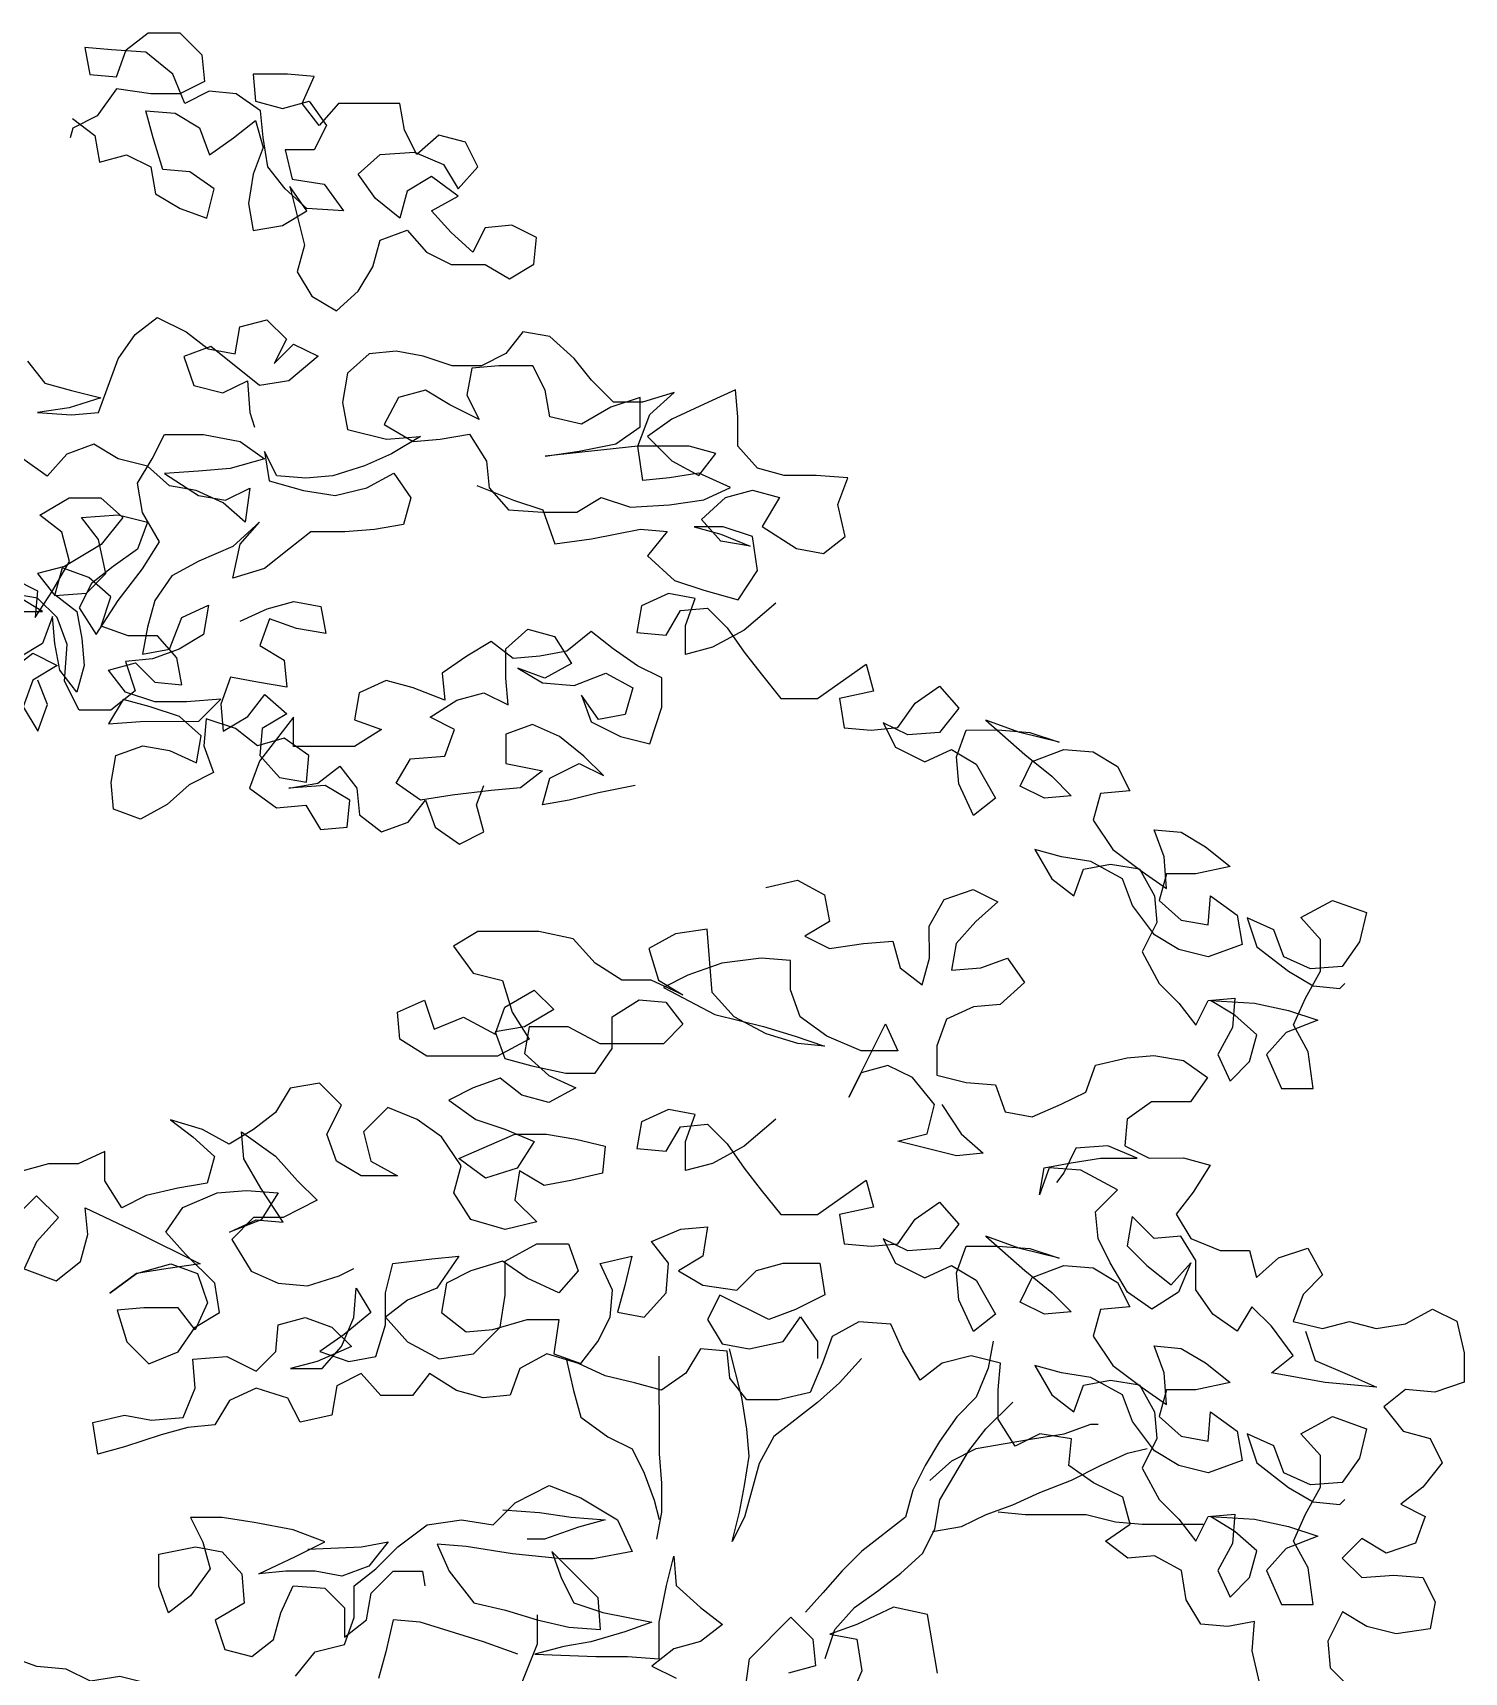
# Model space of a CAD drawing. Header units: millimetres. Extents: x 454 to 24074, y 929 to 15016.
# Drawn here: x 4535 to 5127, y 3246 to 3924 of the extents above; entities that cross this region are included whole.
import ezdxf

# ---------------------------------------------------------------- set-up
doc = ezdxf.new("R2010")
doc.units = ezdxf.units.MM
doc.layers.add('cadblocksdwg.com', color=255, linetype='Continuous')

# ---------------------------------------------------------------- blocks, each defined once
blk = doc.blocks.new('Trees side 016_cad-block.com')
at = {"color": 0}
for points in [[(-268, 5775.9), (-250.1, 5762.1), (-246.2, 5740.4), (-224.4, 5746.3), (-204.7, 5736.5), (-200.7, 5714.7), (-180.9, 5702.9), (-159.1, 5695), (-153.2, 5718.7), (-173, 5732.5), (-194.8, 5734.5), (-202.7, 5760.2), (-208.6, 5781.9), (-184.9, 5780), (-165.1, 5768.1), (-157.2, 5746.4), (-137.5, 5760.2), (-119.7, 5774.1), (-113.7, 5752.4), (-121.6, 5730.6), (-125.5, 5706.9), (-121.6, 5685.1), (-97.9, 5689.1), (-78.1, 5701), (-91.9, 5720.7), (-80, 5673.3), (-86, 5651.5), (-74.1, 5631.8), (-54.3, 5619.9), (-36.5, 5635.8), (-24.7, 5655.6), (-18.8, 5677.3), (3, 5685.2), (18.8, 5667.5), (38.6, 5657.6), (66.3, 5657.6), (86, 5645.8), (105.8, 5657.7), (107.8, 5679.4), (88, 5689.3), (66.2, 5687.3), (56.4, 5667.5), (38.6, 5683.3), (22.7, 5701.1), (44.5, 5713), (22.7, 5728.8), (3, 5716.9), (-3, 5695.1), (-22.7, 5710.9), (-36.6, 5730.7), (-18.8, 5746.5), (8.9, 5748.5), (32.6, 5738.6), (44.5, 5718.9), (60.3, 5736.7), (50.4, 5756.5), (28.6, 5762.4), (10.8, 5746.5), (0.9, 5766.3), (-3, 5788), (-52.5, 5788), (-68.3, 5770.2), (-82.1, 5788), (-72.3, 5809.7), (-94, 5811.7), (-121.7, 5811.7), (-119.7, 5789.9), (-97.9, 5784), (-76.2, 5789.9), (-62.3, 5770.2), (-72.2, 5750.4), (-95.9, 5750.4), (-90, 5726.7), (-64.3, 5722.7), (-48.4, 5701), (-78.1, 5703), (-95.9, 5718.8), (-109.8, 5736.5), (-113.7, 5760.3), (-115.7, 5782), (-135.5, 5795.8), (-157.3, 5797.8), (-177, 5787.9), (-186.9, 5811.6), (-208.7, 5829.4), (-236.4, 5831.3), (-258.1, 5833.3), (-254.1, 5811.5), (-232.4, 5809.6), (-224.5, 5831.3), (-206.7, 5845.2), (-181, 5845.2), (-163.2, 5827.4), (-161.2, 5805.7), (-181, 5795.8), (-204.7, 5795.8), (-232.4, 5799.7), (-248.2, 5777.9), (-267.9, 5768), (-269.9, 5760.1)], [(59.5, 5478.6), (89.1, 5466.7), (112.9, 5458.8), (122.8, 5431.2), (152.4, 5435.2), (192, 5443.1), (213.7, 5441.1), (197.9, 5421.4), (219.7, 5401.6), (243.4, 5393.7), (271.1, 5385.8), (286.9, 5409.6), (282.9, 5437.2), (259.2, 5445.1), (235.5, 5445.1), (257.2, 5439.2), (280.9, 5429.3), (257.2, 5433.3), (241.4, 5451), (261.1, 5468.9), (282.9, 5474.8), (304.6, 5468.9), (290.8, 5445.2), (318.5, 5427.4), (340.3, 5423.5), (358, 5437.3), (352.1, 5463), (360, 5484.8), (334.3, 5486.7), (308.6, 5486.7), (286.8, 5492.6), (271, 5510.4), (271, 5534.1), (269, 5555.9), (247.2, 5545.9), (217.6, 5532.1), (197.8, 5518.2), (217.6, 5498.5), (239.4, 5486.6), (253.2, 5504.4), (231.4, 5510.3), (189.9, 5510.3), (114.8, 5502.3), (142.5, 5506.3), (172.1, 5512.3), (191.9, 5526.1), (191.9, 5549.9), (168.1, 5541.9), (144.4, 5528.1), (118.7, 5534), (114.8, 5555.7), (104.9, 5575.5), (77.2, 5575.4), (55.4, 5573.5), (51.5, 5551.7), (61.4, 5531.9), (37.7, 5543.8), (17.9, 5555.6), (-3.9, 5549.7), (-15.7, 5527.9), (8, 5514.1), (29.8, 5516.1), (53.5, 5520.1), (67.4, 5498.3), (69.4, 5476.6), (85.2, 5458.8), (112.9, 5456.9), (140.5, 5456.9), (160.3, 5468.8), (184, 5460.9), (215.7, 5462.9), (243.3, 5466.9), (265.1, 5476.8), (239.4, 5488.6), (215.6, 5484.6), (193.9, 5482.6), (189.9, 5510.3), (199.8, 5536), (219.5, 5553.8), (193.8, 5545.9), (170.1, 5545.9), (152.3, 5563.7), (138.5, 5581.4), (118.7, 5599.2), (96.9, 5603.1), (83.1, 5585.3), (63.3, 5575.4), (39.6, 5575.4), (15.9, 5583.3), (-5.9, 5587.2), (-27.6, 5585.2), (-45.4, 5569.4), (-49.3, 5545.7), (-45.4, 5523.9), (-13.7, 5516.1), (14, 5518.1), (-9.7, 5504.2), (-31.5, 5494.3), (-57.2, 5486.4), (-78.9, 5484.4), (-102.6, 5486.3), (-112.6, 5506.1), (-108.6, 5482.4), (-80.9, 5474.5), (-55.2, 5470.5), (-29.5, 5476.5), (-7.8, 5488.4), (6.1, 5468.6), (0.2, 5446.9), (-23.5, 5442.9), (-47.3, 5440.9), (-74.9, 5440.9), (-92.7, 5427), (-112.5, 5411.2), (-138.2, 5403.3), (-132.3, 5430.9), (-116.5, 5448.7), (-138.2, 5429), (-165.8, 5417.1), (-187.6, 5405.2), (-201.4, 5385.4), (-207.3, 5363.6), (-211.3, 5341.9), (-189.5, 5345.9), (-179.6, 5371.6), (-157.9, 5381.5), (-161.8, 5357.8), (-181.6, 5345.9), (-203.3, 5338), (-225.1, 5336), (-217.2, 5312.2), (-236.9, 5296.4), (-262.6, 5296.4), (-274.5, 5320.1), (-272.5, 5349.8), (-280.5, 5371.5), (-296.3, 5387.3), (-320, 5391.2)], [(-316.1, 5403.1), (-296.3, 5393.2), (-298.3, 5371.5), (-284.4, 5393.2), (-270.6, 5417), (-276.6, 5440.7), (-294.4, 5454.5), (-270.7, 5468.4), (-245, 5468.4), (-227.2, 5452.6), (-244.9, 5430.8), (-274.6, 5413), (-296.3, 5407.1), (-282.5, 5389.3), (-256.8, 5391.3), (-241, 5407.1), (-246.9, 5434.8), (-260.8, 5452.6), (-231.1, 5454.6), (-207.4, 5448.7), (-215.3, 5426.9), (-235, 5413), (-252.8, 5399.2), (-262.7, 5379.4), (-248.8, 5357.7), (-231.1, 5385.4), (-211.3, 5411.1), (-197.5, 5432.9), (-211.4, 5456.6), (-215.3, 5480.3), (-203.5, 5500.1), (-193.6, 5519.8), (-162, 5519.9), (-132.3, 5514), (-112.5, 5500.1), (-140.2, 5492.2), (-165.9, 5490.2), (-193.6, 5488.2), (-165.9, 5470.4), (-144.1, 5466.5), (-124.4, 5476.4), (-128.3, 5448.7), (-146.1, 5464.5), (-167.9, 5474.4), (-189.6, 5478.3), (-207.4, 5494.1), (-231.2, 5500), (-250.9, 5511.9), (-272.7, 5504), (-288.5, 5486.1), (-308.3, 5500)], [(-304.4, 5579.1), (-290.5, 5561.3), (-268.8, 5555.4), (-245, 5549.5), (-270.7, 5541.5), (-296.4, 5537.5), (-268.8, 5535.6), (-247, 5537.6), (-231.2, 5581.1), (-217.4, 5600.9), (-199.6, 5614.7), (-175.9, 5602.9), (-158.1, 5589.1), (-136.3, 5585.1), (-132.4, 5606.9), (-110.7, 5612.8), (-94.8, 5597), (-104.7, 5577.3), (-88.9, 5593.1), (-69.1, 5583.2), (-92.8, 5563.4), (-116.6, 5559.5), (-156.1, 5591), (-177.9, 5583.1), (-169.9, 5559.4), (-146.2, 5553.5), (-126.4, 5563.4), (-124.4, 5537.7), (-120.5, 5525.8)], [(-132.1, 5368.5), (-110.4, 5378.5), (-88.7, 5384.4), (-66.9, 5380.5), (-62.9, 5358.7), (-86.7, 5362.7), (-108.4, 5370.5), (-116.3, 5348.8), (-96.5, 5336.9), (-94.5, 5315.2), (-118.3, 5319.1), (-140, 5323.1), (-147.9, 5301.3), (-145.9, 5279.6), (-126.1, 5291.4), (-112.3, 5309.3), (-94.5, 5293.5), (-114.3, 5281.6), (-116.2, 5259.8), (-100.4, 5242), (-78.6, 5238.1), (-76.7, 5259.9), (-96.5, 5273.7), (-118.2, 5267.7), (-136, 5281.6), (-159.7, 5289.4), (-161.7, 5267.7), (-153.8, 5246), (-173.5, 5236), (-191.3, 5220.2), (-213.1, 5208.3), (-234.8, 5216.2), (-236.8, 5238), (-232.9, 5259.7), (-211.1, 5267.6), (-189.4, 5263.7), (-167.6, 5253.8), (-163.7, 5275.6), (-181.5, 5291.4), (-205.2, 5299.3), (-227, 5305.2), (-238.8, 5285.4), (-213.1, 5287.4), (-165.7, 5287.5), (-147.9, 5305.3), (-175.6, 5303.3), (-201.3, 5303.2), (-225, 5311.1), (-238.9, 5328.9), (-217.1, 5334.9), (-201.3, 5319.1), (-179.5, 5317.1), (-183.5, 5338.8), (-199.3, 5356.6), (-223.1, 5356.6), (-244.8, 5364.5), (-236.9, 5388.2), (-254.7, 5404), (-276.5, 5411.9), (-282.4, 5390.2), (-264.6, 5376.3), (-260.6, 5354.6), (-258.6, 5332.8), (-264.5, 5311.1), (-278.4, 5328.9), (-282.4, 5350.6), (-284.4, 5372.4), (-292.3, 5350.6), (-312, 5338.7)], [(-316, 5376.3), (-292.3, 5376.3), (-312.1, 5388.2)], [(-317.9, 5328.8), (-300.2, 5342.7), (-280.4, 5332.8), (-300.1, 5320.9), (-308, 5299.2), (-296.2, 5279.4), (-288.3, 5301.2), (-296.2, 5320.9)], [(301.7, 5383.1), (276.1, 5361.3), (250.4, 5347.5), (228.6, 5341.5), (228.6, 5365.2), (236.5, 5387), (214.7, 5390.9), (193, 5381), (189.1, 5359.3), (212.8, 5357.3), (224.6, 5377.1), (246.4, 5379.1), (262.2, 5363.3), (276.1, 5343.5), (289.9, 5325.8), (305.8, 5306), (335.4, 5306), (374.9, 5333.7), (380.9, 5312), (353.2, 5306), (357.2, 5282.3), (378.9, 5280.4), (400.7, 5282.4), (414.5, 5302.1), (434.3, 5316), (450.1, 5298.2), (434.3, 5278.4), (408.6, 5276.4), (388.8, 5286.3), (398.7, 5266.5), (422.5, 5254.7), (444.2, 5264.6), (464, 5252.8), (479.8, 5225.1), (462, 5211.2), (450.1, 5236.9), (448.1, 5258.7), (456, 5280.4), (481.7, 5280.5), (507.4, 5278.5), (531.2, 5270.6), (499.5, 5278.5), (471.8, 5288.4), (503.5, 5260.7), (525.3, 5242.9), (541.1, 5227.1), (519.4, 5225.1), (499.6, 5235), (509.4, 5254.8), (535.1, 5264.7), (558.9, 5262.7), (578.6, 5250.9), (588.5, 5231.1), (564.8, 5229.1), (558.9, 5207.4), (574.7, 5183.7), (598.5, 5165.9), (618.3, 5152.1), (616.3, 5177.8), (608.3, 5199.5), (630.1, 5197.6), (649.9, 5185.7), (669.7, 5169.9), (642, 5164), (618.3, 5163.9), (612.3, 5142.2), (630.2, 5126.4), (651.9, 5122.5), (653.9, 5146.2), (675.6, 5130.4), (679.6, 5106.7), (651.9, 5096.8), (628.2, 5102.7), (608.4, 5114.5), (590.6, 5138.2), (582.7, 5160), (557, 5173.8), (533.2, 5177.7), (511.5, 5183.6), (525.3, 5159.9), (543.1, 5146.1), (551, 5167.8), (572.8, 5171.8), (596.5, 5167.9), (608.4, 5146.1), (610.4, 5124.4), (598.5, 5100.7), (612.4, 5075), (628.2, 5059.2), (642.1, 5041.4), (652, 5061.2), (673.7, 5063.2), (671.7, 5039.4), (659.9, 5017.7), (669.8, 4995.9), (685.6, 5011.8), (691.5, 5033.5), (673.7, 5049.3), (653.9, 5061.2), (689.5, 5059.2), (717.2, 5053.3), (740.9, 5045.4), (715.2, 5035.5), (699.4, 5017.7), (711.3, 4990), (737, 4990.1), (733.1, 5019.7), (721.2, 5041.5), (731, 5063.2), (742.9, 5085), (742.9, 5110.7), (727, 5128.5), (752.7, 5142.3), (780.4, 5132.5), (774.5, 5108.7), (760.7, 5088.9), (735, 5086.9), (713.2, 5096.8), (705.3, 5118.5), (683.5, 5128.4), (691.5, 5104.7), (717.2, 5085), (737, 5073.1), (758.7, 5071.1), (762.7, 5075.1)], [(187.8, 5235.6), (158.2, 5229.6), (134.4, 5223.7), (112.7, 5219.7), (118.6, 5241.5), (142.3, 5253.4), (162.1, 5243.5), (146.3, 5259.3), (126.5, 5275.1), (104.7, 5284.9), (83, 5277), (83, 5253.3), (112.7, 5247.4), (94.9, 5233.5), (71.2, 5231.5), (39.5, 5227.6), (13.8, 5223.6), (-5.9, 5237.4), (5.9, 5257.2), (33.6, 5259.2), (41.5, 5280.9), (21.7, 5290.8), (43.4, 5304.7), (65.2, 5310.6), (84.9, 5300.7), (82.9, 5322.5), (82.9, 5346.2), (100.7, 5362), (122.5, 5356.1), (136.3, 5334.4), (114.6, 5322.5), (92.8, 5330.4), (112.6, 5318.6), (138.3, 5316.6), (164, 5326.5), (185.8, 5314.7), (179.8, 5292.9), (158.1, 5289), (144.2, 5308.7), (152.2, 5287), (175.9, 5275.1), (199.6, 5269.2), (209.5, 5298.9), (209.5, 5322.6), (189.7, 5332.5), (169.9, 5346.3), (152.1, 5360.1), (132.3, 5344.3), (110.6, 5340.3), (88.9, 5338.3), (71.1, 5352.1), (51.3, 5340.3), (31.5, 5326.4), (33.5, 5304.7), (7.8, 5314.5), (-13.9, 5320.4), (-35.7, 5310.5), (-39.6, 5288.8), (-17.8, 5280.9), (-39.6, 5267), (-89, 5267), (-89, 5290.7), (-116.7, 5255.1), (-124.6, 5233.3), (-102.8, 5217.5), (-79.1, 5219.5), (-67.2, 5199.8), (-45.5, 5201.8), (-43.5, 5223.5), (-63.3, 5235.4), (-92.9, 5233.4), (-69.2, 5237.3), (-51.4, 5251.2), (-37.6, 5233.4), (-35.6, 5211.7), (-17.8, 5197.9), (4, 5205.8), (17.8, 5223.6), (25.7, 5201.8), (45.5, 5188), (65.3, 5197.9), (59.3, 5219.7), (65.2, 5235.5)], [(293.7, 5152.9), (319.4, 5158.8), (341.1, 5147), (345.1, 5125.3), (325.3, 5113.4), (345.1, 5103.5), (372.8, 5107.5), (396.5, 5109.5), (402.5, 5087.7), (420.3, 5073.9), (426.2, 5095.7), (426.1, 5121.4), (438, 5143.1), (461.7, 5151.1), (481.5, 5141.2), (463.7, 5125.4), (447.9, 5107.6), (444, 5085.8), (467.7, 5087.8), (489.4, 5095.7), (503.3, 5076), (483.5, 5058.2), (461.8, 5056.2), (440.1, 5046.3), (432.2, 5024.5), (432.2, 5000.8), (455.9, 4994.9), (479.6, 4992.9), (487.6, 4971.2), (509.3, 4967.2), (533, 4977.2), (552.8, 4987.1), (560.7, 5008.8), (586.4, 5014.8), (608.1, 5016.8), (631.9, 5012.8), (651.6, 4999), (637.8, 4979.2), (606.2, 4979.2), (586.4, 4965.3), (584.5, 4943.6), (604.2, 4933.7), (631.9, 4933.8), (653.7, 4927.8), (639.9, 4906.1), (626, 4888.3), (637.9, 4868.5), (661.6, 4858.7), (685.4, 4858.7), (691.3, 4836.9), (709.1, 4852.8), (732.8, 4860.7), (744.7, 4839), (728.9, 4823.1), (721, 4801.4), (744.7, 4795.5), (766.5, 4801.4), (788.2, 4795.5), (812, 4799.5), (833.7, 4811.4), (853.5, 4801.5), (859.4, 4775.8), (859.4, 4752.1), (835.7, 4744.1), (812, 4746.1), (794.2, 4732.2), (810.1, 4712.5), (831.8, 4706.6), (841.7, 4686.8), (825.9, 4667), (808.1, 4653.2), (827.9, 4643.3), (820, 4621.6), (796.3, 4613.6), (776.5, 4625.5), (760.7, 4609.6), (776.6, 4593.8), (802.3, 4595.8), (826, 4593.9), (835.9, 4574.1), (831.9, 4552.4), (804.3, 4548.4), (780.5, 4554.3), (760.8, 4566.2), (748.9, 4542.4), (750.9, 4520.7), (766.8, 4504.9)], [(693.6, 4508.8), (687.6, 4534.5), (689.6, 4558.2), (667.9, 4554.2), (646.1, 4556.2), (634.2, 4575.9), (630.3, 4599.6), (608.5, 4611.5), (586.8, 4609.5), (568.9, 4623.3), (588.7, 4637.2), (582.8, 4658.9), (559, 4670.7), (539.2, 4684.6), (541.2, 4706.3), (515.5, 4710.2), (495.7, 4700.3), (481.9, 4722.1), (481.8, 4745.8), (483.8, 4767.5), (460.1, 4773.5), (436.4, 4767.5), (418.6, 4753.7), (404.7, 4777.4), (394.8, 4799.1), (369.1, 4801.1), (347.4, 4789.2), (339.5, 4767.4), (329.6, 4743.7), (303.9, 4737.7), (278.2, 4737.7), (264.4, 4755.5), (262.4, 4777.2), (240.6, 4779.2), (228.8, 4759.4), (209, 4745.6), (187.3, 4751.5), (163.5, 4757.4), (141.8, 4767.2), (116.1, 4775.1), (94.3, 4763.2), (86.5, 4741.5), (64.7, 4739.5), (43, 4745.4), (21.2, 4759.2), (7.4, 4741.4), (-18.3, 4741.4), (-34.2, 4759.2), (-53.9, 4749.3), (-57.9, 4725.5), (-83.5, 4719.6), (-93.5, 4739.3), (-119.2, 4747.2), (-140.9, 4737.3), (-152.7, 4717.5), (-174.5, 4715.5), (-196.2, 4709.6), (-225.9, 4699.7), (-247.6, 4693.7), (-251.6, 4719.4), (-225.9, 4725.4), (-204.1, 4721.4), (-178.4, 4723.4), (-168.6, 4747.2), (-170.6, 4770.9), (-142.9, 4772.9), (-119.2, 4761.1), (-103.4, 4776.9), (-101.4, 4798.6), (-79.7, 4804.6), (-57.9, 4796.7), (-42.1, 4780.9), (-69.8, 4769), (-91.5, 4763.1), (-65.8, 4763.1), (-50, 4780.9), (-40.1, 4804.6), (-38.2, 4828.4), (-26.3, 4808.6), (-48, 4790.8), (-67.8, 4776.9), (-44.1, 4769), (-22.3, 4773), (-14.4, 4798.7), (-14.4, 4824.4), (-8.5, 4848.2), (23.1, 4852.1), (44.8, 4854.1), (27.1, 4828.4), (3.3, 4818.5), (-14.4, 4804.7), (3.4, 4784.9), (29.1, 4771.1), (56.8, 4775.1), (78.5, 4796.8), (82.4, 4822.5), (82.4, 4850.2), (108.1, 4864.1), (133.8, 4864.1), (141.7, 4842.4), (125.9, 4824.6), (100.2, 4836.4), (80.4, 4850.2), (54.7, 4842.3), (35, 4832.4), (31, 4808.7), (50.8, 4792.9), (72.6, 4794.9), (100.2, 4802.8), (125.9, 4802.8), (122, 4775.1), (143.8, 4767.2), (157.6, 4785), (167.5, 4804.8), (169.4, 4826.6), (159.5, 4848.3), (185.2, 4854.3), (179.3, 4830.5), (173.4, 4808.8), (195.1, 4804.8), (212.9, 4824.6), (214.9, 4848.4), (201, 4866.1), (224.7, 4876), (246.5, 4878), (242.5, 4854.3), (222.8, 4842.4), (242.6, 4830.6), (270.2, 4826.7), (286, 4842.5), (307.8, 4848.4), (337.4, 4848.5), (341.4, 4822.8), (317.7, 4810.9), (296, 4803), (256.4, 4822.7), (246.5, 4802.9), (258.4, 4783.2), (280.2, 4779.2), (307.8, 4785.2), (321.7, 4805), (335.5, 4785.2), (335.5, 4771.4)], [(436.2, 4977.1), (452, 4953.4), (469.8, 4937.6), (448.1, 4935.6), (400.6, 4947.4), (424.3, 4953.3), (430.2, 4977.1), (412.4, 4998.8), (392.6, 5008.7), (370.9, 5002.7), (361, 4982.9), (390.6, 5042.3), (400.5, 5020.5), (370.9, 5020.5), (343.2, 5032.3), (321.4, 5048.1), (313.5, 5069.9), (313.5, 5093.6), (289.8, 5095.6), (258.1, 5091.6), (230.5, 5081.7), (210.7, 5071.8), (252.2, 5050), (291.8, 5040.2), (317.5, 5032.3), (341.2, 5024.4), (319.5, 5026.4), (293.8, 5034.3), (268.1, 5048.1), (250.2, 5067.8), (248.2, 5091.6), (246.2, 5119.2), (220.5, 5115.3), (198.8, 5103.4), (206.7, 5077.7), (226.5, 5065.8), (200.8, 5077.7), (177.1, 5077.7), (155.3, 5091.5), (137.5, 5111.2), (109.8, 5117.1), (60.4, 5117.1), (40.6, 5105.2), (56.5, 5083.5), (80.2, 5077.6), (88.1, 5051.9), (102, 5030.1), (76.3, 5016.3), (19, 5016.2), (-2.8, 5030), (-4.8, 5051.8), (17, 5061.7), (24.9, 5038), (48.6, 5047.9), (74.3, 5034.1), (82.2, 5055.8), (105.9, 5069.7), (121.8, 5053.9), (98, 5040), (74.3, 5036), (82.2, 5014.3), (104, 5008.4), (131.7, 5002.5), (155.4, 5002.5), (169.2, 5022.3), (169.2, 5048), (190.9, 5061.9), (212.7, 5059.9), (226.5, 5042.1), (210.7, 5026.3), (159.3, 5026.2), (133.6, 5040.1), (102, 5040), (98.1, 5018.3), (117.8, 5000.5), (139.6, 4990.6), (117.9, 4978.8), (96.1, 4984.7), (78.3, 4998.5), (56.6, 4990.6), (36.8, 4980.7), (58.6, 4964.9), (82.3, 4957), (106, 4947.1), (92.2, 4925.4), (66.5, 4917.4), (44.8, 4933.2), (90.2, 4953), (115.9, 4953), (139.6, 4949.1), (163.4, 4943.2), (161.4, 4921.5), (135.7, 4915.5), (114, 4911.5), (94.2, 4923.4), (90.3, 4899.6), (108.1, 4881.9), (82.4, 4875.9), (54.7, 4883.8), (40.8, 4905.5), (46.7, 4927.3), (30.9, 4951), (11.1, 4964.8), (-12.6, 4974.7), (-32.4, 4954.9), (-26.4, 4931.2), (-4.7, 4919.3), (-34.3, 4919.3), (-54.1, 4931.1), (-62, 4952.9), (-50.2, 4976.6), (-68, 4994.4), (-91.7, 4990.4), (-103.5, 4970.6), (-121.3, 4956.8), (-141.1, 4944.9), (-162.8, 4956.7), (-188.6, 4964.6), (-170.7, 4950.8), (-152.9, 4935), (-158.9, 4913.3), (-182.6, 4909.3), (-208.3, 4903.3), (-228, 4893.4), (-241.9, 4915.2), (-241.9, 4938.9), (-263.6, 4929), (-287.4, 4929), (-309.1, 4923)], [(-313, 4887.4), (-297.2, 4903.2), (-279.4, 4885.5), (-297.2, 4865.7), (-307.1, 4843.9), (-281.4, 4834.1), (-261.6, 4849.9), (-255.7, 4871.7), (-257.7, 4893.4), (-216.1, 4873.7), (-164.7, 4848), (-192.4, 4844), (-216.1, 4840.1), (-237.8, 4824.2), (-216.1, 4840.1), (-188.4, 4848), (-166.7, 4840.1), (-158.8, 4816.4), (-168.6, 4794.6), (-182.5, 4812.4), (-210.2, 4812.4), (-231.9, 4810.4), (-224, 4784.7), (-206.2, 4766.9), (-182.5, 4776.8), (-168.6, 4796.6), (-148.9, 4808.5), (-152.8, 4832.2), (-176.6, 4855.9), (-192.4, 4873.7), (-178.6, 4893.5), (-150.9, 4905.4), (-127.2, 4907.4), (-101.5, 4905.4), (-115.3, 4883.6), (-141, 4873.7), (-119.3, 4883.6), (-97.5, 4881.7), (-115.4, 4909.3), (-129.2, 4933.1), (-131.2, 4954.8), (-103.5, 4935.1), (-85.7, 4915.3), (-69.9, 4899.5), (-97.5, 4885.6), (-121.3, 4885.6), (-139, 4867.8), (-123.2, 4842.1), (-101.4, 4832.3), (-77.7, 4830.3), (-52, 4838.2), (-40.2, 4844.2)], [(301.7, 4965.1), (276.1, 4943.3), (250.4, 4929.4), (228.6, 4923.5), (228.6, 4947.2), (236.5, 4969), (214.7, 4972.9), (193, 4963), (189.1, 4941.3), (212.8, 4939.3), (224.6, 4959.1), (246.4, 4961.1), (262.2, 4945.3), (276.1, 4925.5), (289.9, 4907.7), (305.8, 4888), (335.4, 4888), (374.9, 4915.7), (380.9, 4894), (353.2, 4888), (357.2, 4864.3), (378.9, 4862.3), (400.7, 4864.3), (414.5, 4884.1), (434.3, 4898), (450.1, 4880.2), (434.3, 4860.4), (408.6, 4858.4), (388.8, 4868.3), (398.7, 4848.5), (422.5, 4836.7), (444.2, 4846.6), (464, 4834.7), (479.8, 4807.1), (462, 4793.2), (450.1, 4818.9), (448.1, 4840.7), (456, 4862.4), (481.7, 4862.4), (507.4, 4860.5), (531.2, 4852.6), (499.5, 4860.5), (471.8, 4870.3), (503.5, 4842.7), (525.3, 4824.9), (541.1, 4809.1), (519.4, 4807.1), (499.6, 4817), (509.4, 4836.8), (535.1, 4846.7), (558.9, 4844.7), (578.6, 4832.9), (588.5, 4813.1), (564.8, 4811.1), (558.9, 4789.4), (574.7, 4765.7), (598.5, 4747.9), (618.3, 4734.1), (616.3, 4759.8), (608.3, 4781.5), (630.1, 4779.5), (649.9, 4767.7), (669.7, 4751.9), (642, 4745.9), (618.3, 4745.9), (612.3, 4724.2), (630.2, 4708.4), (651.9, 4704.4), (653.9, 4728.2), (675.6, 4712.4), (679.6, 4688.6), (651.9, 4678.7), (628.2, 4684.6), (608.4, 4696.5), (590.6, 4720.2), (582.7, 4741.9), (557, 4755.8), (533.2, 4759.7), (511.5, 4765.6), (525.3, 4741.9), (543.1, 4728.1), (551, 4749.8), (572.8, 4753.8), (596.5, 4749.9), (608.4, 4728.1), (610.4, 4706.4), (598.5, 4682.6), (612.4, 4657), (628.2, 4641.2), (642.1, 4623.4), (652, 4643.2), (673.7, 4645.2), (671.7, 4621.4), (659.9, 4599.7), (669.8, 4577.9), (685.6, 4593.8), (691.5, 4615.5), (673.7, 4631.3), (653.9, 4643.2), (689.5, 4641.2), (717.2, 4635.3), (740.9, 4627.4), (715.2, 4617.5), (699.4, 4599.7), (711.3, 4572), (737, 4572.1), (733.1, 4601.7), (721.2, 4623.4), (731, 4645.2), (742.9, 4667), (742.9, 4692.7), (727, 4710.4), (752.7, 4724.3), (780.4, 4714.4), (774.5, 4690.7), (760.7, 4670.9), (735, 4668.9), (713.2, 4678.8), (705.3, 4700.5), (683.5, 4710.4), (691.5, 4686.7), (717.2, 4666.9), (737, 4655.1), (758.7, 4653.1), (762.7, 4657.1)], [(730.9, 4793.5), (738.8, 4769.8), (766.5, 4757.9), (788.3, 4748.1), (746.8, 4752), (703.3, 4759.8), (721, 4773.7), (703.2, 4797.4), (687.4, 4813.2), (675.5, 4793.4), (655.8, 4807.2), (641.9, 4827), (641.9, 4850.7), (630, 4870.5), (608.3, 4868.5), (590.5, 4886.3), (586.5, 4862.5), (602.3, 4846.7), (622.1, 4830.9), (637.9, 4848.7), (628.1, 4825), (606.3, 4811.2), (586.6, 4825), (572.7, 4848.7), (562.8, 4868.4), (560.8, 4890.2), (578.6, 4908), (548.9, 4923.8), (523.2, 4925.7), (515.3, 4904), (519.2, 4925.7), (541, 4929.7), (564.7, 4933.7), (594.4, 4933.7), (570.6, 4943.6), (544.9, 4941.6), (535.1, 4921.8), (529.1, 4913.9)], [(477.9, 4785.3), (473.9, 4763.6), (464.1, 4739.9), (448.3, 4724), (434.4, 4704.2), (422.6, 4684.5), (412.7, 4664.7), (406.8, 4642.9), (371.3, 4615.2), (355.5, 4599.4), (339.7, 4581.6), (325.8, 4565.8)], [(131.9, 4771.2), (137.9, 4745.5), (143.8, 4723.7), (165.6, 4707.9), (185.3, 4698.1), (195.2, 4678.3), (203.2, 4656.6), (207.1, 4640.8)], [(207, 4773.2), (207.1, 4694.1), (209.1, 4670.4), (209.1, 4646.7), (205.2, 4625)], [(371.1, 4771.4), (353.3, 4751.6), (335.6, 4735.8), (300, 4708.1), (288.2, 4686.3), (276.3, 4642.8), (266.5, 4623), (272.4, 4646.8), (276.3, 4668.5), (280.2, 4692.2), (278.2, 4714), (274.3, 4739.7), (264.3, 4779.2)], [(341.7, 4528.2), (349.6, 4551.9), (365.4, 4569.7), (385.1, 4583.6), (402.9, 4597.5), (420.7, 4613.3), (430.5, 4633.1), (434.5, 4656.8), (458.2, 4696.4), (472, 4714.2), (493.7, 4735.9)], [(426.6, 4672.6), (444.3, 4688.4), (464.1, 4698.3), (485.8, 4702.3), (509.6, 4706.3), (535.3, 4710.3), (557, 4718.2), (562.9, 4718.2)], [(428.6, 4631.1), (452.3, 4635.1), (472.1, 4645), (493.8, 4652.9), (515.5, 4662.8), (541.2, 4672.7), (564.9, 4684.6), (586.7, 4694.5), (602.5, 4698.5)], [(92.6, 4531.9), (64.9, 4541.8), (13.5, 4557.6), (-8.3, 4559.5), (-14.2, 4533.8), (-20.1, 4512.1)], [(-87.3, 4514), (-71.5, 4533.8), (-47.8, 4539.7), (-39.9, 4561.5), (-39.9, 4587.2), (-22.2, 4601), (-4.4, 4618.8), (19.3, 4636.6), (47, 4640.6), (72.7, 4636.7), (90.5, 4654.5), (118.2, 4668.4), (143.9, 4658.5), (173.5, 4640.7), (185.4, 4615), (153.8, 4609.1), (128.1, 4609.1), (88.5, 4613), (51, 4618.9), (27.3, 4620.8), (37.2, 4599.1), (57, 4573.4), (82.7, 4567.5), (108.4, 4559.6), (134.1, 4553.7), (159.8, 4551.8), (157.8, 4577.5), (120.2, 4615), (128.1, 4593.2), (138, 4573.5), (161.7, 4565.6), (201.3, 4557.7), (179.5, 4549.8), (151.9, 4541.9), (130.1, 4537.9), (106.4, 4531.9), (155.8, 4530), (181.5, 4530), (207.2, 4528.1), (207.2, 4557.7), (213.1, 4587.4), (219, 4611.1), (221, 4587.4), (240.8, 4569.6), (258.6, 4555.8), (240.8, 4542), (219.1, 4536), (201.3, 4522.1), (221.1, 4512.3)], [(276.5, 4500.5), (280.4, 4528.1), (314, 4561.8), (331.8, 4544), (333.8, 4522.3), (312, 4516.3)], [(432.6, 4516.4), (424.7, 4563.9), (397, 4569.8), (367.4, 4555.9), (345.6, 4548), (367.4, 4544), (371.3, 4518.3), (365.4, 4504.5)], [(80.6, 4648.6), (110.3, 4646.6), (136, 4642.7), (163.6, 4640.7), (141.9, 4634.8), (114.2, 4624.9), (100.4, 4624.9)], [(-77.5, 4616.8), (-34, 4618.8), (-12.3, 4622.8), (-28.1, 4603), (-49.8, 4595.1), (-71.6, 4599), (-95.3, 4599), (-117, 4597), (-87.4, 4610.8), (-63.7, 4622.7), (-89.4, 4632.6), (-121, 4638.5), (-146.7, 4642.4), (-172.4, 4642.4), (-162.5, 4622.6), (-156.6, 4600.9), (-172.4, 4579.1), (-190.2, 4565.3), (-198.1, 4587), (-198.1, 4612.7), (-168.5, 4618.7), (-146.7, 4614.7), (-130.9, 4597), (-128.9, 4573.2), (-152.6, 4559.4), (-144.7, 4535.7), (-122.9, 4529.8), (-105.1, 4543.6), (-99.2, 4565.4), (-89.4, 4587.1), (-63.7, 4585.2), (-47.8, 4569.4), (-47.8, 4545.6), (-30, 4559.5), (-26.1, 4581.2), (-8.3, 4599.1), (15.4, 4599.1), (17.4, 4587.2)], [(481.9, 4647), (503.7, 4645), (553.1, 4645), (576.8, 4639.1), (598.6, 4637.2), (648, 4637.2)], [(108.4, 4563.6), (108.4, 4539.9), (96.5, 4510.2), (84.7, 4486.5), (86.7, 4462.7), (92.7, 4441), (98.6, 4417.3), (106.5, 4393.6), (112.5, 4367.9), (114.5, 4346.1), (114.5, 4312.5)], [(-217.7, 4381.4), (-192, 4383.4), (-164.3, 4383.4), (-168.3, 4405.2), (-186.1, 4421), (-164.3, 4419), (-138.6, 4426.9), (-116.9, 4434.9), (-136.7, 4446.7), (-160.4, 4456.6), (-182.2, 4462.5), (-168.3, 4482.3), (-184.2, 4500), (-205.9, 4507.9), (-229.7, 4513.8), (-253.4, 4509.9), (-273.2, 4519.7), (-296.9, 4521.7), (-318.6, 4529.6)]]:
    blk.add_lwpolyline(points, dxfattribs=at)

msp = doc.modelspace()

# ---------------------------------------------------------------- block references
at = {"layer": 'cadblocksdwg.com', "xscale": 0.5103099452236204, "yscale": 0.5103099452236204, "zscale": 0.5103099452236204}
msp.add_blockref('Trees side 016_cad-block.com', (4688.03, 940.94), dxfattribs=at)

doc.saveas('drawing.dxf')
